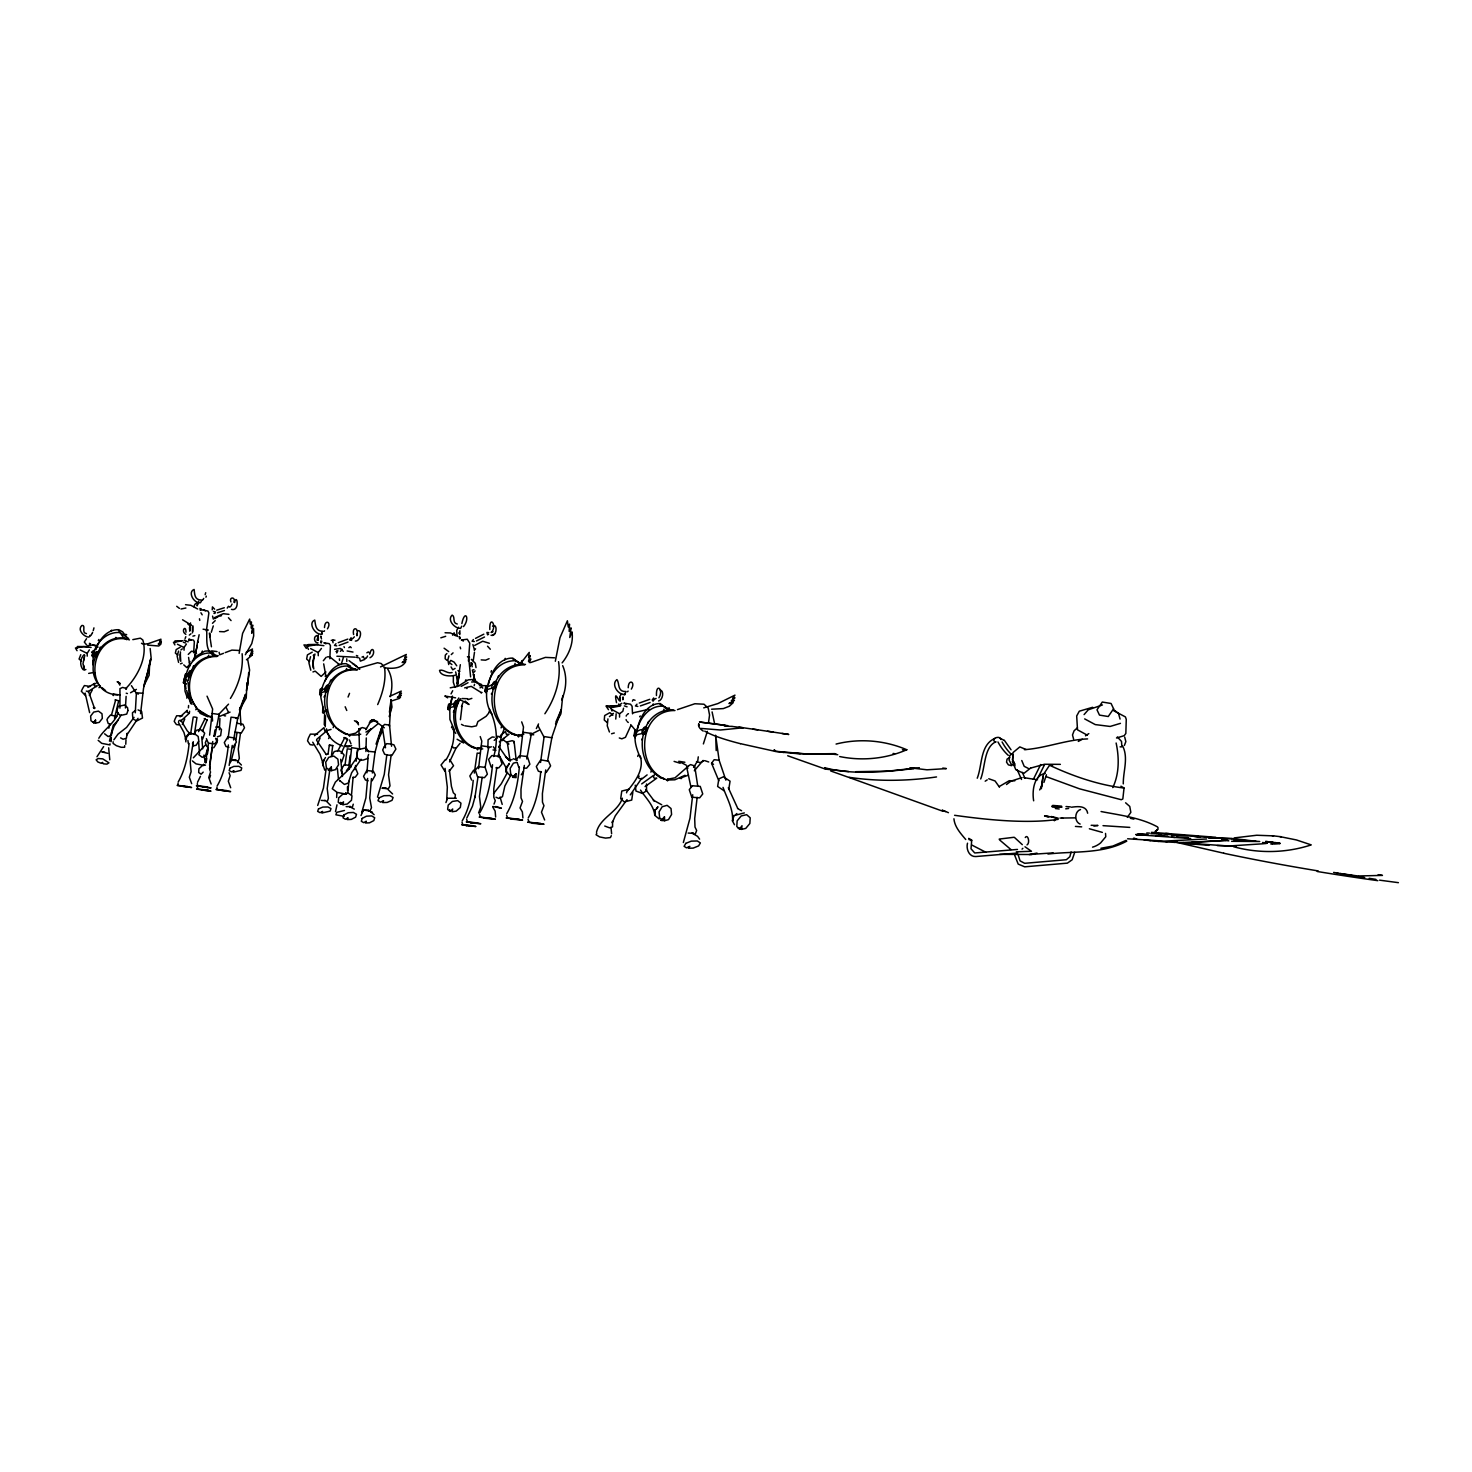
<?xml version="1.0" encoding="UTF-8"?>
<svg xmlns="http://www.w3.org/2000/svg" width="1472" height="1472" viewBox="0 0 1472 1472"><rect width="100%" height="100%" fill="white"/><g stroke="black" fill="none" stroke-linecap="round" stroke-linejoin="round"><path stroke-width="1.5" d="M476.026 667.626L475.29 663.302L471.334 659.364M774.566 749.91L775.247 751.382L740.637 743.71M654.359 774.898L653.366 776.903L654.359 778.283L656.77 778.173L645.067 786.563M111.007 738.576L110.989 740.582L111.007 737.601L111.044 741.741M701.298 728.438L720.397 730.002L743.286 727.775L732.118 726.45M209.539 768.936L212.741 741.52M632.426 701.15L633.199 699.66L635.058 700.267M328.569 738.576L329.25 737.398M230.902 601.956C228.694 596.473 236.127 596.841 233.882 602.195M324.079 712.246L324.76 711.068M108.67 747.813L109.774 759.791M322.626 712.834L322.81 706.781M365.921 751.53L366.307 737.969M115.276 638.48L115.902 637.394M381.947 726.616L381.745 732.578L376.041 744.133L381.45 728.309L374.974 752.45M111.007 631.212L111.614 630.145M632.813 792.378L631.727 800.069L624.312 801.927L620.687 798.744L621.773 791.053L629.188 789.213M188.066 682.143L189.262 695.594L196.917 708.658M98.293 640.541L98.918 639.455M99.71 648.195L100.335 647.11M99.029 687.682L99.654 686.596M336.665 797.511L336.867 792.764M149.537 666.154L149.132 675.188L143.704 686.081L148.157 670.478L143.52 688.399L140.558 713.662M92.81 661.682L93.435 660.597M716.22 750.591L715.631 735.227L719.109 760.233L725.88 780.142M219.383 729.762L219.917 718.502M185.104 638.535L185.822 636.714M641.774 778.21L630.292 794.88M125.764 744.243L126.003 739.754M124.697 745.66L124.605 747.279L121.164 747.298L116.362 745.678L113.05 743.378L113.142 741.759M445.942 802.571L447.525 798.229L446.752 799.701L447.322 787.189L445.041 768.366M135.277 712.798L136.399 692.815L142.674 693.238M186.355 679.898L183.724 681.389L184.184 683.468L185.214 674.305M197.211 605.323L198.775 601.165M125.433 707.995L126.114 696.385M186.153 675.501C186.392 668.895 183.982 683.578 185.638 678.923M626.612 792.838L626.667 791.918C634.874 781.834 644.497 769.966 640.246 756.056M180.265 654.23L180.78 661.333M519.929 758.006L523.498 727.002L521.695 721.887M389.454 726.487L391.055 699.605L391.975 707.038L389.178 716.588M246.468 690.644L249.596 670.091L247.719 659.658M478.547 768.66L481.786 741.115L480.222 736.57M635.131 736.037L635.131 737.674L635.959 730.517M247.811 685.474L248.676 672.594M640.706 758.319C636.916 750.83 628.802 728.879 643.522 729.615M683.358 842.518L690 818.156L692.723 794.751M209.962 770.85L210.22 767.096M192.446 626.594L192.501 632.831M349.361 769.212L351.606 747.666L357.77 748.586L356.114 761.282M239.145 653.366L242.604 633.402L249.651 619.086L250.387 624.349L251.436 621.92L251.16 628.047L252.761 625.085L251.694 633.254L253.57 628.507L253.681 635.904L251.749 643.632L245.346 654.727M366.933 772.818L368.055 758.117M615.756 719.054L616.161 713.791M189.502 627.458L189.759 631.138L190.55 622.914M188.398 707.848L188.6 705.493M320.804 640.89L321.154 643.025L321.871 641.185M371.459 778.578L369.748 798.063L371.478 807.668L369.95 811.09L364.412 810.115L366.086 809.784M474.499 652.206L473.23 660.781M1123.283 783.877C1123.099 771.328 1128.656 757.878 1122.658 746.028M347.889 792.212L348.864 781.338M351.55 794.53L353.114 777.142M367.614 778.43L365.902 797.898L361.634 812.875L363.547 809.876L360.99 815.525M94.355 651.857L94.318 650.366L92.018 656.07L93.362 650.514L93.122 653.2M192.924 625.876L192.795 631.396M1071.101 851.994L1069.831 856.741L1066.335 859.722L1024.714 863.31L1020.078 860.881L1018.219 855.03M1074.726 852.27L1072.168 859.758L1067.384 863.144L1024.696 866.824L1018.201 864.101L1014.668 855.195M89.479 643.282L89.847 645.141L90.546 643.558M184.718 681.094L185.012 691.178L186.907 696.661M216.494 655.537L211.471 653.053C193.31 651.691 182.123 672.796 186.042 688.804M320.454 690.46C320.804 684.13 318.743 700.838 320.234 692.153M323.803 711.436L320.878 697.673L321.65 688.215L320.583 695.63L320.97 694.14M632.537 713.828L632.095 706.266L630.531 704.223L623.889 703.101L625.968 704.223M449.77 707.186L449.917 719.44L454.075 729.376M562.764 695.704L560.887 713.865L555.533 723.856M205.583 762.79L205.896 759.846L204.35 758.282M454.995 798.063L455.363 794.622L453.339 792.782L451.426 786.379L449.383 769.654M453.376 676.384L453.321 682.272L455.032 687.387M456.504 676.292L457.847 685.382M948.428 812.673L942.301 810.152M1120.946 786.195L1124.038 788.017L1122.823 799.002L1121.241 799.719L1079.381 788.771L1045.948 776.535M209.613 735.117L212.63 709.026L207.037 696.164M329.838 658.757L330.427 645.527L329.213 643.65L323.877 642.786L325.956 643.871M697.158 797.346L694.692 818.634L695.005 827.08L696.661 830.484L695.354 833.888M1013.141 754.326L1012.534 759.515L1014.778 764.318M184.221 679.181L183.393 682.971L184.276 678.058M199.971 608.378L200.302 610.346M200.91 609.85L201.075 608.617M555.33 661.259L559.986 637.689L567.401 620.761L568.247 626.98L569.517 624.128L569.167 631.359L571.062 627.863L569.756 637.505L572.019 631.893C573.62 643.08 569.02 654.249 562.12 662.878M193.697 652.758L194.341 641.682L193.439 640.118L189.318 639.4L191.121 640.302M774.033 749.966L774.879 751.309L783.601 752.431M389.436 712.209L391.055 699.605M620.227 701.206L619.878 696.422L621.626 693.625M741.538 829.38L742.017 825.737L739.588 828.975L738.079 827.853L741.538 829.38L745.77 828.386L749.855 823.492L750.205 817.806L746.635 814.678L741.226 815.948L737.141 820.861L736.791 826.546L739.588 828.975M355.028 769.635L355.58 765.458M372.342 772.984L375.066 751.99L368.607 751.346M540.574 762.441L544.125 736.57L551.853 737.748L547.566 761.079M622.785 698.814L623.208 697.084M377.513 797.143L384.266 774.382L386.842 754.676M391.129 755.099L388.553 774.806L390.006 785.864L387.946 789.452L392.601 793.96M698.28 756.847L697.783 760.638L693.588 767.427M708.455 723.194L709.559 715.042L708.216 708.087L704.002 704.223L694.876 703.745L677.47 709.614M718.814 780.749L711.565 763.287L714.159 759.699L719.109 760.233M235.373 744.243L231.38 760.27M235.998 739.698L236.955 732.872M240.47 733.222L238.262 749.138L239.31 758.301L237.581 762.662M326.14 768.697L323.435 788.072L317.694 805.442M328.164 753.37L329.305 745.09L332.746 745.513L331.421 756.038M329.599 771.254L327.207 788.495L328.385 798.302L327.428 801.118M344.963 765.33L347.245 748.825L351.072 749.34M348.79 765.845L350.207 755.522M485.41 689.062C484.104 698.666 486.864 678.629 485.558 688.252M486.514 689.264L486.036 692.834L487.03 685.547M227.994 738.907L231.03 717.177L235.649 717.71L237.71 718.465L233.533 739.938M667.81 779.148L667.57 780.878L666.798 779.994M519.358 767.041C517.868 783.251 514.906 799.462 506.754 813.648M524.345 765.44L520.978 789.25L521.033 797.879L522.523 801.394L520.039 807.962L522.376 811.918L522.91 817.917M540.758 771.494C539.304 787.63 536.36 803.767 528.264 817.88M545.726 769.911L542.395 793.61L542.469 802.185L543.959 805.681L541.475 812.213L544.64 819.978M1013.196 755.265L1012.552 759.865L1014.76 764.097M1041.33 788.716L1043.17 775.689L1041.146 788.366M335.506 811.661L336.996 804.834M448.334 707.112C447.065 715.705 449.641 697.838 448.371 706.431M449.31 707.296C447.874 717.066 450.8 696.753 449.365 706.523M457.369 684.13L460.331 664.7M460.423 719.698L462.024 706.247M473.211 780.399C471.905 794.494 469.292 808.57 462.19 820.898M474.297 773.094L477.167 753.112L480.387 753.351M474.904 797.53L478.014 776.866M482.154 777.363L479.43 796.389L480.755 807.171L478.602 812.986M492.531 764.722C490.857 781.393 488.226 798.229 479.762 812.838M493.727 756.553C498.346 740.508 496.782 724.187 489.532 709.246M498.272 757.105L501.179 736.791L504.086 729.266M496.837 767.409L493.782 788.771L493.819 797.272L495.273 800.75L494.003 804.117M495.641 817.034L495.144 811.127L492.862 807.208M457.479 683.468L458.749 674.71L457.332 683.266M518.825 735.209L518.567 736.975L517.831 736.092M477.793 748.218L477.554 749.8L476.928 749.009M513.894 742.808L514.096 741.483L512.219 740.674L507.214 741.925L510.14 761.263M349.894 734.546L349.655 736.184L349.048 735.356M228.381 744.942C226.762 759.166 224.425 773.573 217.12 786.011M229.154 765.458L232.245 745.421M967.509 843.198C965.926 848.81 969.036 857.017 975.844 856.538L1017.778 853.024M189.115 743.415C187.754 756.847 184.975 770.242 178.204 781.963M190.587 734.068L193.218 717.066L194.617 717.03L196.99 717.508L194.341 734.528M193.274 741.667L190.182 761.558L191.102 771.678L189.336 777.198L191.673 783.693M205.767 761.171L208.527 743.286M206.098 762.662L206.779 758.246M207.46 753.848L208.141 749.45M209.558 765.33L212.281 747.721M214.01 736.294L215.004 729.928M343.473 657.266L341.118 664.7M208.104 715.889L207.442 716.588M211.6 716.146L210.864 716.919M356.997 635.775L357.126 633.917M147.678 671.085L150.604 659.309L148.028 673.734M596.473 832.287C599.95 817.696 617.394 812.618 622.435 798.229M318.228 635.058L318.375 639.547M611.616 833.778L611.082 828.368M321.006 636.64L320.859 636.088M468.427 661.094L469.752 643.154L467.25 639.234L461.38 640.007L463.404 641.038M89.35 649.87L87.161 653.384L87.234 656.126M526.755 758.963L531.429 733.424L523.186 732.265M485.116 767.354L478.234 766.599L475.309 770.095L477.572 776.922L484.454 777.676L487.379 774.198L485.116 767.354L488.796 746.838L481.473 745.807M325.496 716.036L325.257 726.745M457.774 682.677L459.411 673.826L456.982 686.651M324.631 713.975L324.263 724.721M342.958 804.687L343.51 801.817L340.989 804.301L338.229 802.295L338.707 797.824L342.939 794.052L348.441 793.224L351.992 795.8L351.477 800.271L347.263 804.025L342.958 804.687L340.51 802.424L340.989 804.301M349.784 639.75L351.826 638.83L351.514 640.375L349.784 639.75L351.109 637.726M199.143 634.745L196.714 646.337M83.683 660.247L84.18 657.708M1025.266 837.513C1027.714 833.502 1030.437 842.849 1027.033 844.928M93.067 653.605L92.791 656.659L93.601 655.003M446.016 759.902C451.812 750.37 455.069 739.606 453.394 728.438M969.33 839.905L968.723 838.378L971.741 840.07L971.005 848.792L974.74 852.969L1017.483 849.436M180.449 651.93L180.081 660.284M652.133 700.065L653.678 697.967M654.525 699.145L652.979 701.242M194.506 658.131L197.248 645.49L193.991 659.714M824.964 767.666L825.516 769.12L848.663 771.53M227.222 608.065L228.436 606.28L229.614 607.126A5.502 3.367 -86.3 0 0 231.27 605.673M197.634 641.258L198.113 642.418M353.593 634.542C351.753 625.821 359.591 627.679 356.684 635.389M390.154 696.753C392.785 687.626 392.693 677.249 387.67 668.95M339.572 660.394L339.37 658.849M977.242 778.21C982.394 765.274 979.929 744.795 994.888 738.41M980.702 778.964C985.394 767.041 983.866 747.077 995.9 741.759M213.293 625.913L211.287 632.279M336.757 652.961L337.879 650.698L336.536 651.305M111.412 715.226L115.662 699.954M108.818 728.198L109.774 724.169M114.503 718.281L118.68 700.746L115.074 699.881M109.462 741.17L113.307 724.997M644.11 731.694C638.406 749.358 645.766 772.45 664.24 779.038M93.95 627.863L93.49 629.703A5.152 1.38 -70.5 0 1 93.233 630.586M113.62 694.158L113.27 695.538L112.958 694.637M499.229 747.39L499.707 745.476M728.842 788.79L730.057 781.19L723.433 776.793L718.851 778.872L717.637 786.471L724.261 790.869M493.414 688.491C488.244 706.468 497.021 728.842 515.421 735.172M229.853 763.048L231.84 760.03M455.106 706.781C450.432 722.789 458.418 742.679 474.83 748.181M630.789 725.733L625.471 737.306L621.846 738.815L619.289 737.969M326.048 691.656C322.46 703.634 325.938 717.177 334.181 726.45M205.16 594.725L205.694 592.719M455.179 635.628L454.13 632.831L452.603 635.205M475.125 670.938L473.064 673.017L472.383 670.11L473.966 669.686M637.376 729.1C639.676 717.729 646.926 703.432 660.247 703.542L666.871 708.823M188.14 680.193L189.17 676.513M473.763 676.366L474.278 674.562M488.575 684.112C490.949 672.226 498.971 657.69 512.79 658.094L519.874 663.596M450.616 702.641L452.456 696.072M188.25 654.414L191.507 651.194L195.169 652.004M175.554 642.657L174.966 640.872L182.896 640.762M206.338 631.083L208.877 612.941L207.938 611.046L201.406 609.813M352.397 807.171L353.262 804.19M368.607 754.418L367.393 758.614L363.382 760.012L359.996 760.288L356.647 757.105L357.714 749.708L365.111 748.052L368.46 751.217M461.748 626.17L460.589 628.397C454.535 628.544 446.862 619.933 452.125 615.112C455.566 616.437 451.978 623.263 457.277 623.999M636.53 732.118C638.958 719.33 648.802 705.143 663.246 706.192L668.398 708.952M475.29 795.874L472.457 806.214L466.808 818.027M450.358 705.879L451.959 698.611M321.595 690.35C323.987 677.709 334.567 664.829 348.496 666.098L353.74 668.766M320.105 737.95L317.29 744.666M323.325 660.744L326.066 657.34M703.377 743.93L707.351 731.363M98.808 738.263C104.107 729.063 114.54 723.543 118.238 712.632M185.858 741.888L185.582 738.521L188.839 734.418M607.936 718.888L607.255 725.806L609.426 731.989M954.592 815.304C983.498 819.297 1024.99 824.173 1058.202 819.352M149.647 665.307L151.156 658.131L150.162 648.49M1043.887 782.497L1046.445 774.769M210.588 771.898L208.785 777.474L211.158 784.042M209.558 778.265L210.514 775.413M348.846 647.698L350.244 646.668L351.238 647.698M371.735 719.882L365.774 729.67M466.918 688.565L467.268 687.59M459.89 630.715L459.798 634.634M205.933 597.19L206.319 596.142M184.773 718.943L182.344 724.555M461.454 706.578L462.889 702.751M89.81 635.407C90.252 640.89 75.201 631.47 81.954 625.434C86.37 624.938 80.997 633.07 86.462 633.604M1124.387 745.458L1125.841 741.63L1124.718 737.122M113.878 739.809L117.981 734.142L126.592 727.407L134.044 717.379M95.974 649.575C98.937 639.547 107.346 629.114 118.735 629.722L122.618 631.801L127.218 638.149M209.723 636.953L209.962 633.512M561.642 699.826C566.444 689.246 567.327 676.421 562.69 665.657M324.484 627.55C324.76 618.902 331.991 621.92 327.446 628.857M348.054 697.047L349.526 693.33M656.457 695.538C655.905 682.18 664.001 689.558 658.922 697.82M628.213 687.737C628.342 678.555 635.996 681.72 631.341 689.117M93.73 652.63C97.06 641.314 107.732 631.378 120.078 632.574L128.634 638.517M197.524 782.294L200.45 776.351M84.806 655.334L82.984 663.688L84.143 669.079M201.517 600.999L200.358 602.802C193.826 603.612 187.367 591.891 194.12 589.462C194.727 593.584 194.212 600.171 201.48 600.042M189.299 635.113L190.992 633.751M185.325 739.312L186.116 737.435M206.319 740.398L205.289 742.808L206.945 746.709M489.808 629.538C489.201 614.542 497.628 625.361 491.354 632.555M207.994 747.537L205.362 756.093L202.161 757.289L198.757 754.639M556.03 721.758L561.292 709.578L551.595 738.042M198.554 731.639L205.123 718.538M202.382 731.474L207.239 719.734M529.239 662.621L530.822 658.978L528.466 661.241L530.306 655.629L528.632 657.542L529.239 652.409L522.505 661.038M197.119 605.912C199.474 601.11 192.85 603.686 194.451 607.366M337.566 751.419L344.834 737.509M341.191 753.443L347.484 739.606L346.306 738.079M971.667 840.494L970.839 840.604M92.386 689.779L89.332 695.428M449.567 761.889L455.878 748.438L460.092 743.286M448.905 655.85L447.856 659.99L448.739 664.571M536.342 728.566L538.531 723.948M611.303 835.691L610.402 837.586L605.562 838.102L599.619 836.924L596.086 834.753L596.804 833.262M1033.381 779.314L1040.704 764.502M377.678 704.573C382.702 692.981 386.4 679.77 384.486 667.092M307.464 646.245L308.274 644.57L317.676 644.46M1037.981 777.823L1044.531 764.704M325.073 680.837C328.477 672.134 335.929 663.081 346.159 663.688L350.52 666.098M824.67 767.685C851.497 775.137 885.224 772.046 914.02 768.513L910.23 767.924M186.392 644.037L184 647.551L184.055 650.201M645.546 727.757C649.906 716.643 661.517 708.492 673.642 710.038M1039.674 789.912L1042.378 784.631M661.094 820.346L662.694 820.327L664.479 816.923L664.626 820.714L661.094 820.346L664.479 816.923M451.039 693.882L452.695 690.718M495.53 682.29C500.314 670.662 512.845 662.713 525.486 664.442M103.629 746.617L96.968 756.755M457.001 701.261L458.767 697.967M460.497 698.758C448.169 716.662 459.356 749.064 482.761 748.917M512.624 777.29L514.059 777.198L515.918 773.72L516.102 777.621L512.624 777.29L515.918 773.72M118.036 720.25L113.767 724.978M521.364 662.492L522.468 660.468L520.223 663.578M507.564 772.211L501.308 783.73L493.543 793.629M341.706 762.073L344.135 755.062L341.375 751.861L338.45 750.499L334.181 751.622L332.488 754.694M511.152 774.456L504.878 785.993L502.449 796.665L498.861 798.468L495.99 797.235M1112.777 787.594C1119.327 773.959 1119.272 757.638 1116.126 743.01M328.495 770.334L331.329 767.022L331.55 770.629L328.495 770.334L331.329 767.022M626.152 716.073L626.722 715.061M327.115 687.663C331.77 675.998 344.043 667.81 356.721 669.539M461.858 623.576C464.931 608.488 470.249 618.608 463.496 626.594M191.084 671.25C195.279 662.253 204.921 655.702 214.949 656.162M310.555 656.696L308.918 662.786L310.794 670.22M190.495 663.817L186.723 667.552L183.761 664.866M362.002 657.082L363.4 656.494L363.602 657.892M202.621 739.091L204.682 733.24L202.455 730.572L199.861 729.413L196.346 730.351L194.801 732.89M178.572 651.066L177.137 656.181L178.59 662.4M126.058 689.338L126.574 688.491L122.618 687.424L119.95 688.657L119.95 708.124M521.29 774.787L523.462 771.254M325.919 671.968L321.135 676.402L315.21 671.14L312.947 671.931M193.366 757.804L205.178 745.218M121.127 715.042L114.006 726.45L111.578 733.24L111.927 730.425L111.394 735.301L108.1 736.534L104.604 733.81M509.349 763.416L505.761 768.862L506.331 772.193L510.821 775.891M325.478 757.528L322.331 762.57L324.76 770.169M230.423 698.446C238.519 685.271 243.542 669.226 242.126 653.734M1043.335 774.603L1049.554 765.238L1052.756 765.035M366.841 652.795L368.313 651.949L369.619 652.961M321.43 648.453L318.21 652.538L318.265 655.721M93.766 722.77L95.551 720.139L95.551 723.12L99.231 722.366L102.322 718.391L101.991 713.736L98.44 711.123L93.73 712.08L90.638 716.054L90.97 720.728L93.766 722.77L95.551 720.139M469.936 666.374L472.034 663.302M372.03 780.878L375.305 775.026L373.41 771.328L366.822 770.463L363.547 776.333L365.442 780.013L368.092 780.822M356.482 758.098L348.238 769.985L335.358 782.129L332.286 788.734L337.106 792.378L346.288 794.162L345.754 792.69M361.063 759.221L351.624 772.8L348.275 783.03L344.411 784.447L339.609 780.454L340.29 781.264M369.674 654.157C372.324 643.374 376.887 654.249 369.987 657.745M509.294 763.802L505.761 768.862L506.662 766.434L506.331 772.193L505.595 766.875L498.493 754.253M657.892 806.822L656.126 809.361L657.671 807.171M1127.331 817.346L1130.846 812.36L1129.76 806.435L1125.602 802.792M1337.312 873.117L1357.865 875.987L1382.447 875.398L1378.16 874.681M492.531 626.17C497.738 622.472 497.131 637.174 491.022 635.278M546.149 772.542L550.602 765.863L548.541 761.208L540.758 759.865L536.305 766.562L538.366 771.218L541.346 772.027M324.208 759.975L322.92 763.14L320.086 754.308L312.726 742.201M84.143 654.635C80.114 658.407 79.47 665.473 83.094 669.668M627.035 799.646L615.278 815.838L612.242 822.664L612.573 821.394L612.554 826.878L609.518 827.816L604.734 826.031M703.119 760.417L694.324 770.776M473.69 770.114L469.826 775.983L471.629 780.068M690.975 787.262L686.651 767.022L690.57 764.594L694.692 765.937L697.783 786.361M544.879 713.754C554.907 698.814 561.384 679.714 558.55 661.682M138.037 718.318L126.868 734.951L127.162 733.295L126.371 738.245L123.059 739.22L120.594 737.877M346.417 770.702L348.956 767.335L351.238 766.894M180.688 721.096L189.318 713.239L189.594 711.252M366.344 735.043L371.146 728.787M232.797 747.666L236.403 741.998L234.71 738.061L227.902 736.902L224.296 742.587L225.989 746.525L228.896 747.242M213.698 747.831L217.249 742.219L215.574 738.337M192.317 661.02L195.978 656.383L204.847 651.139L209.521 650.845L213.679 653.071M502.265 740.637L504.491 737.877M488.833 712.963L486.128 716.294L477.866 721.593L476.431 725.843L471.739 726.8L464.821 725.788M474.278 650.33L475.585 648.784M650.882 772.138L651.378 770.666M639.639 716.79L640.302 715.999M652.758 705.382L653.237 703.91M648.011 722.954L648.508 721.482M663.559 710.553L664.056 709.081M641.902 739.901L642.399 738.429M637.726 756.424L638.204 754.97M458.528 627.238L456.725 630.366L456.946 635.186M516.267 759.626L519.561 755.688L527.362 756.534L529.883 764.244L526.608 768.182L523.646 768.145M451.554 727.683L451.978 726.34M498.051 677.359L498.53 675.832M514.666 664.81L515.126 663.302M491.317 693.993L492.016 693.165M461.969 741.759L462.374 740.416M489.017 712.209L489.477 710.7M501.087 727.904L501.566 726.395M465.391 680.487L465.998 679.77M474.15 685.658L474.554 684.314M453.413 712.301L453.818 710.958M491.022 672.152L491.482 670.643M504.73 659.879L505.19 658.352M346.178 669.686L346.693 668.509M324.042 697.158L324.558 695.962M323.527 713.221L324.042 712.025M333.15 727.665L333.666 726.45M325.22 676.421L325.735 675.225M338.247 665.105L338.762 663.927M330.28 681.242L330.795 680.046M208.766 655.169L208.251 656.273M187.128 681.573L187.662 680.45M185.932 684.278L186.466 683.652M187.974 696.146L188.545 695.465M186.815 698.188L187.294 697.194M195.794 709.762L196.31 708.639M189.483 662.547L190.017 661.443M188.14 667.423L188.6 666.448M201.848 652.133L202.363 651.029M193.09 666.89L193.605 665.786M87.952 691.693L97.281 685.694M96.011 683.394L93.969 684.222L94.19 685.547L96.526 686.578M359.499 749.414L358.91 728.934L362.296 727.554L366.583 728.732M1084.073 714.601L1088.231 709.817L1102.454 704.959M377.862 723.893L369.398 730.774M184.81 678.978L185.03 677.488L189.189 675.887M688.528 765.992L675.022 777.823L667.35 779.277M178.535 721.317L179.51 720.323M354.991 657.174L336.886 656.236M203.191 772.119L201.112 774.198L198.665 772.506L198.922 768.734L202.418 765.569L205.546 765.127M446.899 653.513L445.298 655.132L445.151 658.72L446.973 660.358M450.211 811.403L452.677 808.993L452.07 811.771L456.191 811.127L460.331 807.484L460.957 803.142L457.663 800.639L452.382 801.449L448.224 805.11L447.617 809.453L450.211 811.403L449.604 809.563M125.672 688.694C137.595 676.605 147.954 656.843 142.802 639.952L140.374 638.167L132.811 639.621M212.465 623.3L215.206 620.65M736.846 813.538L734.914 815.359L744.335 812.912M451.26 654.58L453.045 652.887M80.776 654.69L79.065 659.033L81.604 661.149M613.438 713.368L609.445 716.625M180.136 716.864L187.312 710.295L187.036 712.282L189.318 713.239M1030.639 768.053L1023.85 773.407L1015.809 769.69L1012.313 761.318M1013.178 752.413L1019.838 746.911L1026.002 749.487M1077.412 727.812L1074.082 730.793L1072.499 734.951L1073.603 739.091M90.362 635.794L90.694 635.481A5.152 1.38 -70.5 0 0 91.062 635.094M360.603 728.879L355.709 733.148L349.49 734.675M331.218 640.338L333.5 640.375M314.474 735.706L323.895 727.702L324.926 731.142L331.053 729.413M316.866 739.202L326.306 731.216L326.545 728.842M336.039 651.599L337.198 651.286M459.466 685.4L468.262 679.843L472.862 679.494L476.946 681.812M619.546 717.103L619.546 713.754L622.803 711.326L623.558 708.216M647.11 774.898L641.718 779.13L639.087 778.338L638.038 777.087L639.198 776.13M494.187 740.342L497.407 737.822M500.627 735.301L505.466 731.51L506.423 734.344L508.999 734.27L499.321 741.833M180.909 649.943L182.307 648.876M135.571 710.369L132.462 712.724L132.609 716.11L133.271 719.219L136.878 720.857L142.49 718.042L141.68 711.546L138.074 709.909M322.221 631.764L321.779 634.23C314.971 635.094 307.666 622.858 314.75 620.062C315.578 624.459 315.284 631.414 322.92 631.23M445.482 759.478L441.048 764.998L444.838 771.144M1006.48 784.521L1011.062 781.098L1022.065 777.584M449.107 771.273L453.542 765.734L449.751 759.607M450.23 687.829L459.08 685.989M621.791 703.266L619.841 704.702L618.461 704.076M1012.883 753.296L1009.755 755.559L1009.111 760.141L1011.301 764.336L1015.073 765.698M641.7 783.914L653.366 775.505M461.104 686.375L468.022 682.714M228.546 704.15L218.537 714.601M313.26 655.334L315.045 654.065M474.738 645.38L482.724 641.24L489.33 643.264M357.457 630.752C362.958 629.317 360.382 641.516 355.341 641.074M685.069 775.284L674.82 779.81L667.386 780.013C634.064 770.077 638.002 709.706 674.986 710.534M491.28 632.169L492.991 631.672M492.899 634.984L494.647 633.788M1085.508 735.816L1088.82 733.608M488.612 634.193L487.582 634.855L486.919 632.445L488.796 632.647M538.954 730.351L530.104 734.822M999.23 786.563L1009.222 780.712L1014.815 780.804M306.342 648.416L303.968 644.938L309.598 645.233M985.191 781.19L987.234 779.902M365.958 732.099L370.815 729.082M480.038 687.866L481.73 686.835L482.779 688.142M1155.078 831.459L1156.974 830.171C1153.091 832.968 1160.138 829.012 1157.489 826.896C1140.377 817.567 1120.008 815.194 1101.074 811.532M230.037 712.117L218.5 716.846M624.772 694.692L625.986 691.509C617.062 692.116 619.749 682.99 616.915 679.604C610.862 684.241 617.817 694.784 624.772 694.692L624.478 693.625M87.897 687.442L94.742 683.339M627.495 714.233L628.452 713.662M1009.7 757.51L1007.069 759.092L1006.535 762.146L1008.412 764.87L1011.614 765.679M214.489 617.651L223.302 613.695L228.951 614.358M214.765 618.682L218.114 616.713M483.828 634.174L475.53 638.37M455.106 668.417L452.75 669.797L451.039 666.926M130.548 692.76L136.399 689.393M92.478 672.704L88.67 673.403M484.509 637.008L476.468 640.964M312.23 652.151L307.427 654.893L306.636 659.07L309.543 661.517M370.815 721.28L373.906 719.587L370.024 721.17M1126.798 841.119C1102.767 854.183 1074.192 851 1047.935 854.036M1078.295 741.428L1082.306 739.238M187.754 786.508C154.542 782.662 212.575 790.188 182.767 786.398M180.154 647.275L176.18 649.575L175.37 653.071L177.818 655.114M703.616 760.932L700.212 762.643L696.514 761.613M207.221 786.894C173.475 782.994 232.355 790.611 202.142 786.784M464.674 687.866L471.224 686.357L481.565 692.778M1126.172 840.346L1112.832 846.069L1100.89 848.277M207.202 790.17C173.99 786.324 231.932 793.831 202.198 790.059M247.222 651.894L246.21 652.372L252.485 648.986L251.381 651.47L252.89 651.139L250.81 653.384L252.853 653.145L249.578 655.721L252.374 654.948L246.45 659.806M226.817 790.593C192.942 786.692 251.896 794.31 221.702 790.482M679.954 778.357L681.573 778.541M481.712 684.59L475.309 681.867L471.647 681.996M532.073 734.638L533.71 734.804M668.104 708.934L669.705 709.099M216.954 655.61L218.279 655.739M224.241 715.76L225.566 715.889M354.016 668.822L355.47 668.969M489.09 658.702L485.576 660.192L481.178 659.879M389.859 696.293L401.23 691.086L399.777 693.404L401.488 693.238L398.967 695.207L401.267 695.207L397.385 697.342L400.586 696.937L399.446 698.39L390.834 701.206M347.815 639.106L338.229 642.694M348.036 642.068L339.13 645.398M369.288 722.789L374.808 720.489M228.27 630.108L224.222 631.782L219.567 631.562M473.377 639.547L472.07 641.258L474.297 641.534M84.143 670.165L85.854 669.484M836.078 744.059C859.427 738.171 884.672 740.269 906.807 749.745C885.831 758.871 862.058 761.134 839.684 756.553M658.591 700.985C662.713 700.138 664.534 690.902 660.174 689.963M364.854 659.419L360.346 661.13L359.591 658.131M180.449 663.835L182.197 663.173M223.505 653.329L219.696 654.764L219.089 652.262M530.38 662.639L545.376 657.395L554.576 657.818M225.216 652.611L231.895 650.109L239.402 650.477M649.759 699.329L639.271 703.046M650.127 702.494L640.357 705.934M681.886 777.529L688.436 775.137M1136.862 835.286L1141.775 834.44M217.378 736.828L220.634 735.65L221.462 729.486L218.721 726.855L215.74 727.039M359.426 667.938L377.568 662.731L381.23 663.541L383.401 665.914M224.296 607.752L216.715 610.181M1030.382 768.163L1044.439 764.262L1060.374 764.354M224.443 610.53L217.396 612.794M351.624 745.697L347.65 747.058L344.282 745.936L349.563 745.918M1124.038 788.017C1098.756 785.128 1072.738 776.13 1049.554 765.238M1080.522 809.545C1074.394 811.274 1074.21 821.928 1080.135 824.062M637.008 704.15L635.426 705.953L637.818 706.431M336.002 643.706L334.475 645.417L336.738 645.877M467.967 699.642L471.868 698.372M1075.388 817.862L1059.95 818.064M125.525 634.34L126.684 634.671M126.224 693.22L127.42 693.551M219.825 616.179L221.536 615.646M487.931 747.85L491.335 746.801M1045.249 773.407C1033.436 775.431 1032.093 791.55 1033.657 800.805M1116.494 738.006L1124.203 735.669L1125.841 733.442L1126.264 719.403L1125.418 716.919L1113.642 710.682M1120.45 723.359L1110.127 726.45L1095.26 724.592L1084.68 718.906M212.134 713.46L219.107 714.435L214.912 736.055L213.698 735.706M360.732 734.197C318.762 744.133 313.996 666.062 357.383 669.944M1092.647 707.278L1079.307 711.197L1076.694 715.962L1077.504 729.836L1087.366 735.19M213.366 611.432L215.464 611.947M213.974 613.474L215.17 613.143M1053.179 852.877L1029.112 854.533M1037.024 853.098L1030.768 854.275M496.634 736.239L501.179 736.791L499.229 736.791M664.626 820.714L668.49 819.628L671.582 814.458L671.03 808.551L667.129 805.331L662.179 806.73L659.07 811.9L659.64 817.825L662.694 820.327M611.542 733.755L614.302 733.001M192.887 636.143L194.838 635.628M516.874 762.275L513.378 763.195L510.122 768.494L510.784 774.603L514.059 777.198M1093.88 826.031L1097.965 825.479L1091.157 825.295M480.884 692.686L481.933 692.429M331.55 770.629L335.487 769.635L338.56 764.778L337.861 759.147L333.813 756.056L328.771 757.307L325.698 762.202L326.379 767.832L329.562 770.242M518.365 735.338L523.885 734.105M632.684 712.926L649.078 709.246M477.388 748.346L481.675 747.39M380.53 666.908L406.309 654.47L404.745 657.469L406.658 657.064L403.862 659.75L406.456 659.456L402.132 662.547L405.72 661.627C401.451 669.024 391.442 668.822 384.045 667.699M326.214 754.529L328.422 754.05M326.122 691.012L320.344 693.165L321.706 694.416M1264.632 843.695L1267.3 843.235L1262.553 842.481M491.942 818.285L479.136 817.089L495.346 819.168L483.883 818.174L485.006 818.046M189.391 672.888L185.822 675.298M477.738 822.94L466.256 821.854L480.81 823.731L470.562 822.83L471.537 822.719M472.917 825.737L461.656 824.651L475.953 826.491L465.888 825.608L466.845 825.498M492.494 687.994L487.085 689.595L487.03 691.049M519.211 819.186L506.147 817.972L522.597 820.07L510.913 819.076L512.072 818.947M498.695 746.378L506.497 757.638L509.386 760.214L512.127 759.626M606.74 706.063L610.751 707.793L619.988 706.026M456.154 705.971L449.641 707.664L449.696 708.934M353.022 777.566L355.304 777.124L357.843 773.757L355.322 767.427M540.702 823.382L527.657 822.167L544.033 824.265L532.349 823.271L533.526 823.142M326.195 687.737L321.448 690.258M327.299 687.534L328.422 687.332M1234.125 837.918L1256.72 835.25L1273.556 835.875M530.435 733.59L531.429 733.424M181.35 641.001L173.457 642.307L174.91 644.92M493.451 684.222L487.122 686.982M448.518 798.247L456.32 798.247M327.226 656.898L329.636 656.751L339.278 664.498M455.161 702.972L449.77 705.309M644.92 732.964L636.714 734.675L636.217 735.963M936.523 776.94C907.267 781.135 877.367 781.614 848.111 777.161L830.723 770.978M1087.587 738.907C1066.059 739.717 1045.838 748.181 1024.42 749.671M644.938 729.431L646.355 729.247M1065.728 808.827L1068.635 808.459M1231.53 845.83L1263.675 843.732M234.103 760.122L232.631 760.306L236.845 760.527L234.103 760.122L235.704 760.343M86.296 691.104L88.559 691.564L94.594 708.547L93.38 707.554L94.944 707.756M919.356 767.703L888.407 771.107L855.95 771.696M383.842 788.072L381.984 788.274L387.118 788.55L383.842 788.072L385.627 788.311M1227.906 840.236L1226.102 840.42L1228.844 840.898M452.088 672.557C447.58 674.213 443.311 668.895 439.539 670.367C440.294 676.494 451.481 676.77 456.357 674.875L455.639 671.931M1206.598 838.985L1164.113 841.119L1127.607 838.782M92.239 652.869L93.214 652.777L91.558 651.949M703.745 707.866L717.876 703.579L734.951 695.134L732.688 698.243L734.988 697.838L731.345 700.617L734.418 700.359L728.953 703.524L733.258 702.622L729.284 706.266L723.322 708.584L711.602 709.21M347.484 739.606L343.859 737.582M1236.222 845.922L1217.289 845.59M1071.561 807.208C1077.486 806.417 1086.318 805.313 1087.661 813.225M1233.462 839.794L1259.719 841.506L1231.604 841.303M231.49 609.39C240.212 611.763 236.918 592.37 234.582 602.6M207.258 720.286L204.24 718.594M97.943 647.294L97.097 645.674L93.086 644.92L87.86 645.638M835.765 753.866L808.827 754.142L774.603 751.217M834.808 753.627L808.275 753.977M1272.415 843.971L1280.106 843.456L1265.534 841.487L1271.698 842.113L1266.822 841.598M203.081 629.188L208.325 630.071M1191.308 842.499L1225.716 840.402L1221.778 839.758M1120.082 746.856L1121.885 746.819L1121.517 741.428L1117.358 736.957M835.526 753.793L826.436 754.142M344.466 810.465L336.775 812.342L335.892 814.807L344.025 816.334M522.358 736.037C484.398 732.67 484.84 664.755 524.584 664.847M620.834 705.566L605.967 706.008L608.488 709.706M1031.854 854.514L999.709 854.349M212.17 716.533L207.81 716.57L198.094 711.142M331.918 745.697L332.856 745.697M346.159 806.638L350.778 806.619L349.434 806.582L354.31 809.122M91.098 647.441L83.738 646.631L75.44 647.993L77.041 650.698M1272.581 843.971L1270.778 843.971M479.43 685.676L484.766 685.676M902.41 749.763L906.807 749.745M1182.881 842.518L1225.974 840.42L1222.073 839.776M120.281 694.784C81.254 696.698 90.142 631.819 127.07 639.198M1226.562 845.793L1235.928 845.793M217.01 656.512C183.154 655.592 179.75 709.467 211.269 716.919M495.935 767.832L498.806 767.85L502.044 763.986L499.523 756.369L491.869 755.541L488.612 759.423L491.133 767.022M440.827 637.818L445.685 636.309M1150.902 833.704L1157.231 833.833M1175.318 835.194L1171.528 835.121L1177.95 835.305M1209.23 837.734L1232.303 838.635L1209.23 837.752M1274.2 843.456L1280.106 843.456L1269.287 841.855M1174.509 842.334L1183.378 842.554M1227.354 845.958L1181.17 842.665M724.353 726.101L731.934 726.432M445.059 632.758L450.487 632.942L457.682 636.456M462.006 698.538L467.71 698.722M1081.681 826.859L1075.425 826.418M1023.997 777.658L1037.539 779.829M1130.386 818.322L1133.918 819.131M809.269 754.234L783.196 752.358M1166.229 841.947L1175.006 842.37M356.224 657.285L358.377 657.745M217.046 651.581L211.674 650.863M1146.762 832.968L1149.522 833.115M1231.696 838.598L1243.306 839.684M688.16 833.06L693.772 833.373L691.914 833.078L697.581 836.335L699.586 839.15M235.833 718.354L237.71 718.465L245.548 694.324L239.439 709.835L246.229 698.004L247.002 682.566M1103.025 825.663L1129.778 827.393M321.282 800.4L325.79 800.676L324.521 800.437M1052.296 807.042L1061.809 807.079M1061.662 807.079L1051.707 806.178M1165.769 833.41L1215.78 837.274M1135.832 834.55L1137.488 834.661M1158.022 841.377L1166.726 841.984M1208.898 845.333L1190.517 843.824M1151.38 832.342L1169.136 833.649M1156.679 833.502L1161.095 833.814M1158.758 833.704L1213.848 837.826M1138.334 833.925L1146.449 834.514M1158.225 835.397L1167.701 836.096M1176.478 836.758L1188.125 837.605M1148.013 834.661L1137.856 833.906M1139.199 834.808L1158.924 836.262M1155.594 836.022L1175.006 837.439M1171.675 837.2L1190.719 838.58M1135.85 834.55L1142.511 835.047M988.761 778.762L995.054 780.951L999.451 787.152M236.734 723.23L242.935 724.224L244.518 727.775L241.316 733.019L235.115 732.044M800.179 753.774L791.494 753.167M1052.701 805.405L1061.57 806.159M1066.022 806.546L1070.457 806.914M1268.846 842.242L1279.591 843.254M1200.49 836.887L1192.062 836.114L1200.434 836.869M88.026 646.613L77.317 646.502L77.372 648.14M494.298 737.178L492.218 736.994L488.097 739.754L487.894 746.617M1173.202 834.716L1179.587 835.305M1149.89 840.622L1158.482 841.414M113.289 694.195L117.723 694.637M493.028 749.947L495.089 750.15M104.843 752.229L101.862 751.916L107.769 753.314M185.546 604.698L190.845 605.305L197.69 609.022M837.77 754.713L829.73 753.83M1279.978 836.63L1296.409 839.942L1311.239 844.891C1286.252 853.079 1258.928 853.668 1233.591 846.731M1272.176 835.71L1281.229 836.777M1055.35 808.514L1059.178 808.974M1190.756 843.842L1181.574 842.775M1144.149 839.942L1150.313 840.641M1016.306 851.828L1031.467 851.258L1024.99 846.786M1244.392 839.905L1255.984 841.285M318.375 640.265C314.732 641.038 319.774 637.486 316.793 635.591C313.113 636.327 314.106 643.172 318.044 642.914M725.199 725.291L699.458 722.016L727.757 725.678M619.307 700.69C617.67 698.501 613.879 690.018 616.51 702.659M1379.577 880.164L1398.4 882.666M1211.419 838.194L1208.843 837.844L1211.622 838.212M1051.45 816.978L1044.568 815.911L1049.058 816.684M738.962 727.15L757.786 729.836M1177.361 842.168L1172.485 841.322M1172.172 841.34L1176.772 842.039M1136.715 838.893L1133.918 838.414M752.965 729.137L773.37 732.099M1136.2 838.856L1133.495 838.322M782.018 733.461L788.753 734.454L767.519 731.234M317.566 734.197L310.371 734.142L308.458 737.877L307.538 740.858L310.095 744.63L313.002 745.071M467.434 656.733L469.513 657.23M182.602 715.797L176.64 715.778L175.113 718.906L174.211 721.372L176.382 724.518L178.682 724.886M910.046 767.85L927.01 769.801L946.367 768.605L942.779 768.053M684.885 762.257L678.758 761.282L686.394 765.274M893.062 753.462L894.608 753.701M1275.083 842.536L1278.23 843.033M195.187 734.105L188.931 733.424L186.134 736.699L186.466 738.723M455.584 697.838L444.82 695.998L447.672 697.857M347.134 650.974L353.004 652.059M93.362 655.629L92.074 655.371L94.76 656.107M94.134 652.556L92.92 652.335L97.465 653.476M1048.082 816.813L1046.058 816.408M86.535 638.701L84.327 642.068L86.609 644.957M1223.802 853.226L1172.393 841.414M492.826 806.472L501.363 808.165L495.678 806.509M511.502 733.829L516.654 734.97M663.743 778.467L660.155 777.639L657.064 774.658M471.426 746.948L475.401 747.886M329.415 745.274L330.501 745.531M334.549 649.354L340.326 648.434L343.289 651.342M343.767 733.277L347.576 734.197M1051.247 816.5L1058.184 818.174M1089.372 828.773L1102.326 832.379M995.624 742.238C989.552 739.054 1000.022 734.657 1001.052 739.57M350.778 765.679L344.282 764.649L340.823 770.169L342.498 773.941M737.546 808.533L741.575 810.741M185.38 640.982L188.195 641.792M183.356 642.27L185.435 642.878M147.66 645.104L158.792 646.006L160.89 644.129L158.203 644.037L161.331 642.749L159.362 642.418L161.35 641.093L159.914 641.001L160.963 639.216L148.175 643.669L143.318 644.313L141.496 643.282M131.413 685.676L136.51 693.441L138.423 694.03M674.102 761.392L680.174 763.25M323.895 645.674L316.149 644.736L306.93 646.3L308.494 649.428M985.725 852.214L972.035 845.149M1105.527 833.428L1105.766 836.74L1100.614 842.922A36.726 25.834 -89.4 0 1 1092.537 847.154M80.224 649.962L87.161 653.384M624.386 705.916L627.09 706.818M1000.003 738.337L1004.198 740.287M704.72 760.638L708.713 761.981M177.431 644.239L184 647.551M310.61 648.582L318.21 652.538M1052.112 816.96L1056.178 818.266L1054.338 820.75M787.704 755.762L825.314 769.065M849.05 777.492L942.65 811.164M356.408 655.5L357.788 655.997M942.264 810.41L945.447 811.569M116.803 716.459L110.51 715.061L107.861 717.986L106.959 719.698L108.192 723.488L109.885 724.114M377.586 721.63L374.403 720.434L384.321 727.812M513.25 758.742L517.298 760.27M93.27 722.255L95.551 723.12M181.019 609.003L185.895 608.01M191.618 625.269L182.565 619.786M184.386 640.081L185.674 640.596M487.545 646.208L490.323 649.244M508.907 744.059L502.89 739.606M611.046 705.732L612.886 706.523M207.534 715.429L198.334 709.798M199.99 713.258L205.896 715.889M342.534 745.954C335.082 743.526 328.44 737.73 326.361 730.02M669.41 709.762L660.045 704.205M129.407 639.915C103.758 628.857 80.997 667.239 100.372 686.32M457.958 670.57L459.816 671.416M347.042 734.51L335.69 727.683M521.419 664.24L512.569 658.757M463.478 725.42L461.49 724.371M349.011 660.578L359.702 669.079M352.636 663.449L354.016 664.093M480.35 685.05L472.659 680.082M93.086 644.92L94.981 645.858M1028.247 768.366L1024.199 766.342L1021.77 760.509M90.381 686.467L84.382 685.566L82.69 688.344L81.328 691.214L85.431 695.594M348.11 666.706L353.298 669.337M711.565 763.287L713.515 764.299M459.706 699.458L469.053 704.518L465.189 701.058M203.467 609.721L205.454 610.751M521.106 663.651L515.623 660.726C489.918 660.008 478.952 695.722 492.2 714.582M1010.951 849.583L999.893 840.181A3.367 1.454 27 0 1 999.23 839.077L1013.601 837.329A2.208 1.141 32.7 0 1 1014.466 837.439L1022.304 844.67M215.501 656.015C204.258 652.354 207.405 638.296 206.632 629.39M451.922 664.608L449.236 662.492L450.8 660.394L454.13 662.142L456.743 665.804M457.111 739.257L463.662 742.992M619.546 713.754L612.426 709.817M354.421 720.728L358.303 722.991L356.206 721.114L358.506 724.813M369.84 810.998L374.109 814.715M117.134 681.775L120.299 683.689L118.11 682.014L119.858 685.142M358.91 728.934L360.346 729.818M185.858 634.358C180.357 631.23 186.061 624.018 185.987 632.242M237.765 761.318L241.408 765.035M326.618 801.43L330.611 805.478M184.607 677.966L185.766 678.758M207.35 789.452L209.889 791.237M126.813 639.713L122.986 636.934L118.478 630.237M444.084 648.195L448.702 651.599M194.672 733.847L198.168 736.442L198.794 741.152L196.181 745.2L192.795 746.01L192.593 742.992M176.714 606.298L179.418 608.378M180.798 720.102L187.202 730.774L189.998 733.718L188.821 732.651L191.949 733.645M355.433 665.215L356.85 666.356M659.18 818.947L654.764 815.341L655.077 809.71L654.764 815.341C653.862 805.46 645.785 797.99 640.504 790.078M1113.881 709.817L1118.554 713.57L1120.063 719.072M627.348 721.703L628.268 722.458M228.436 617.743L231.067 620.595M470.893 662.915L472.07 664.074M102.102 687.737L105.561 690.589M509.514 760.141L505.503 756.774L509.514 760.325M607.255 722.605L604.256 720.029L604.679 715.539L609.868 712.669L612.867 715.226M193.568 651.084L196.512 653.66M187.68 623.778L190.33 626.115M522.689 663.854L522.008 662.308M1004.456 740.453L1011.062 749.782M686.651 767.022L687.902 768.182M326.324 754.602L316.517 740.14M965.742 839.5C960.701 833.538 954.61 826.896 953.93 818.763M358.156 667.846L359.481 669.318M661.738 804.779L653.31 800.124L654.212 800.934L645.674 789.526M630.697 724.592L636.143 731.198M334.972 640.21L332.635 640.136L333.04 642.767M343.988 646.65L344.411 647.57M493.304 746.746L495.898 750.499M737.656 808.202L728.29 787.741M734.491 824.743L732.522 821.082L733.792 815.543L732.522 821.082C733.461 809.214 726.91 798.229 723.028 787.373M326.287 731.308L329.875 736.92M452.898 728.99L455.731 733.424M365.7 747.187L368.534 751.806M200.928 612.757L202.198 614.836M178.462 722.494L183.982 732.504L185.932 739.809M537.979 725.714L543.886 736.865M459.65 638.811L459.19 636.695M226.412 708.014L228.546 712.466M189.06 697.986L192.004 704.315M626.078 719.642L626.594 720.746M1017.226 769.782L1021.513 779.479M500.075 797.051L502.21 804.393M190.716 703.69L186.631 690.423M1022.341 772.34L1024.898 778.246M345.166 706.762L346.766 710.479M528.043 819.407L529.092 821.91M349.398 739.974L351.017 743.894M712.098 711.914L714.546 723.451M506.552 815.194L507.546 817.696M321.503 638.94L320.896 637.008M610.751 707.793L612.002 711.013M472.898 644.57L474.352 649.52M479.541 814.366L480.461 816.813M466.624 819.407L467.434 821.615M462.006 822.241L462.797 824.43M229.08 772.726L230.129 775.67L228.326 781.209L230.699 787.759M206.393 738.65L208.343 743.139L214.673 743.838L217.506 740.508L217.12 738.484M517.279 762.882L518.806 767.317M214.618 609.132L212.446 606.906L212.226 609.831M85.118 693.018L89.626 712.632M322.865 764.354L323.398 766.286M475.07 680.708L473.34 674.213L474.83 680.8M623.024 699.384L622.674 697.378L622.858 699.752M212.575 616.106L213.33 619.105M326.913 709.872L326.894 711.914L326.471 710.185M460.202 647.036L460.626 648.784M189.814 693.294L189.87 695.189L189.483 693.588M188.416 695.244L188.471 696.955L188.122 695.52M83.702 665.362L84.217 667.589M313.794 668.969L312.984 663.504L314.548 654.911L312.929 661.038L313.205 667.736M455.731 747.794L453.56 747.96L452.309 746.47M473.671 675.114L475.014 681.315M199.456 618.792L199.769 620.411M470.598 676.862L468.593 656.917M471.426 662.602L472.181 666.779M323.693 663.89L325.993 676.752M203.706 764.226L203.909 765.403L196.015 763.858L192.354 760.895M385.517 747.794L382.278 726.966L384.523 724.426L389.546 725.089L391.534 746.249M209.337 633.144L211.434 646.778M321.65 633.273L321.779 634.23M188.582 657.414L189.796 665.988M216.918 787.318L217.194 789.36M204.737 758.264L204.921 762.312M187.919 740.508L188.342 743.654M197.322 783.601L197.579 785.643M197.45 786.931L197.69 788.937M514.096 741.483L516.138 759.754M340.694 759.276L342.461 776.462M337.401 768.697L338.486 779.442M178.002 783.251L178.222 785.275M325.036 723.414L325.183 725.015M201.738 736.754L202.676 748.806M198.573 741.465L199.511 753.535M619.73 697.507L619.822 698.666M619.841 698.942L619.933 700.046M212.226 716.551L212.557 721.022M240.985 725.402L239.807 707.848L239.844 709.026M203.964 755.062L204.093 756.921M646.502 784.006L646.558 790.758L642.528 793.445L635.978 791.053L635.26 785.183M109.958 743.783L110.014 744.942L101.678 743.323L98.164 740.324M92.902 664.792L93.362 653.568M669.024 707.572L669.042 708.529M346.748 658.83L346.803 661.425M347.484 786.766L347.521 790.446M460.11 637.155L460.11 638.425M643.374 730.002A4.03 1.638 -67.9 0 1 646.815 727.536A4.03 1.638 -67.9 0 1 644.957 733.718A4.03 1.638 -67.9 0 1 642.786 731.952M628.102 691.122A6.311 2.76 -69.5 0 1 627.477 691.748M656.107 698.427A6.256 4.563 -86.3 0 1 655.316 698.832M92.607 632.353A5.152 1.38 -70.5 0 1 92.239 633.181M91.853 633.917A5.152 1.38 -70.5 0 1 91.448 634.579M326.931 686.43A3.809 1.159 -68.5 0 1 328.753 687.001A3.809 1.159 -68.5 0 1 326.011 692.263A3.809 1.159 -68.5 0 1 326.066 688.086M324.539 630.789A5.962 2.024 -70 0 1 324.024 631.396M354.329 636.806A5.925 3.846 -85.7 0 1 353.777 637.542M353.17 638.112A5.925 3.846 -85.7 0 1 352.489 638.517M493.322 684.609A4.14 1.472 -68.1 0 1 496.432 681.702A4.14 1.472 -68.1 0 1 495.291 687.314A4.14 1.472 -68.1 0 1 492.586 688.27M342.019 649.207A5.41 2.3 -64.8 0 1 341.504 650.017M340.97 650.753A5.41 2.3 -64.8 0 1 340.4 651.36M367.558 655.942A5.391 3.091 89.1 0 1 366.326 657.855M365.81 658.205A5.391 3.091 89.1 0 1 364.688 658.352M190.035 671.692A3.514 0.92 -68.7 0 1 191.47 672.189A3.514 0.92 -68.7 0 1 189.023 677.046A3.514 0.92 -68.7 0 1 189.262 673.219M203.706 598.405A5.538 1.693 -69.4 0 1 203.246 599.178M202.805 599.84A5.538 1.693 -69.4 0 1 202.345 600.355M232.024 604.017A5.502 3.367 -86.3 0 1 231.693 604.9M699.347 725.622A407.137 30.342 5.2 0 1 698.74 723.764L698.685 724.169A407.045 37.278 3.9 0 0 703.23 731.069M740.434 743.691A411.774 38.088 3.8 0 1 704.757 731.142M1010.951 753.977A54.74 39.118 89 0 1 1002.082 741.943M1008.283 755.357A54.648 39.1 89 0 1 997.961 741.962M1022.856 848.314A9.881 6.918 -69.3 0 1 1022.046 849.123M1375.934 879.373A381.929 51.373 8.5 0 1 1369.199 878.306M1364.728 877.588A381.929 51.373 8.5 0 1 1358.03 876.502M1355.804 876.153A381.929 51.373 8.5 0 1 1340.256 873.558M1338.048 873.172A381.929 51.373 8.5 0 1 1333.632 872.418M1318.194 870.927A386.492 60.83 7.4 0 1 1223.692 853.245M1377.847 880.661A381.8 59.248 7.5 0 1 1317.182 871.479M634.119 735.614C634.193 740.692 636.217 720.544 634.119 735.614M188.968 639.29L189.226 640.449L188.968 639.29M187.993 674.452C189.042 680.23 192.022 664.111 187.993 674.452M94.466 654.562C94.042 661.535 99.102 645.656 94.466 654.562M95.128 654.948C94.65 662.878 100.39 644.828 95.128 654.948M229.908 768.2L229.227 770.61L231.582 771.88L233.919 770.684L233.294 772.211L241.058 770.353L241.739 767.942L238.758 766.305L233.846 766.415L229.908 768.2M343.896 814.954L343.05 817.825L345.46 819.26L348.036 817.77L347.263 819.591L351.33 819.389L355.617 817.162L356.482 814.292L353.409 812.452L348.183 812.728L343.896 814.954M362.204 818.414L361.321 821.266L363.713 822.682L366.27 821.21L365.498 823.014L369.527 822.811L373.814 820.603L374.698 817.751L371.662 815.911L366.473 816.187L362.204 818.414M127.935 710.516L126.739 714.086L120.281 715.502L117.466 712.798L117.079 709.982L118.257 706.413L124.734 704.996L127.549 707.701L127.935 710.516M318.522 808.901L317.658 811.366L320.05 812.673L322.607 811.44L321.834 813.004L330.133 811.09L330.998 808.625L327.962 806.969L322.791 807.079L318.522 808.901M379.058 797.824L378.01 800.676L380.622 802.166L383.548 800.75L382.61 802.553L387.154 802.442L392.012 800.345L393.098 797.493L389.749 795.561L383.934 795.708L379.058 797.824M384.008 747.187L382.665 749.966L384.615 754.234L387.559 755.044L391.938 755.412L395.894 749.101L393.944 744.85L391 744.022L386.602 743.654L384.008 747.187M685.823 843.364L684.112 846.326L686.486 847.854L689.816 846.363L688.454 848.24L693.165 848.111L698.611 845.903L700.359 842.941L697.323 840.972L691.288 841.138L685.823 843.364M1113.586 708.786L1108.25 716.514L1099.474 715.098L1096.99 709.798L1102.307 702.052L1111.084 703.487L1113.586 708.786M692.392 785.754L689.264 789.654L691.785 797.198L699.642 797.861L702.751 793.96L700.249 786.416L692.392 785.754M1157.562 829.693L1156.054 830.962L1157.562 829.693M102.451 762.478L101.384 763.361L97.888 761.981L96.14 759.81L98.146 758.522L102.746 758.871L108.946 762.827L106.941 764.115L103.353 763.839L102.451 762.478M94.447 672.63L94.668 674.158L94.447 672.63M1062.6 818.174L1061.625 818.23L1062.6 818.174M369.766 811.146L367.669 810.06L372.526 812.581L369.766 811.146M1157.746 827.227L1157.746 827.227M459.43 633.549L459.227 632.463L459.411 633.622M644.35 732.596A3.551 1.454 -67.9 0 0 645.288 727.113A3.551 1.454 -67.9 0 0 642.105 731.437A3.551 1.454 -67.9 0 0 644.35 732.596M326.25 690.442A3.349 1.03 -68.5 0 0 327.41 685.308A3.349 1.03 -68.5 0 0 324.742 689.43A3.349 1.03 -68.5 0 0 326.25 690.442M493.93 687.148A3.643 1.306 -68.1 0 0 495.052 681.573A3.643 1.306 -68.1 0 0 491.942 686.081A3.643 1.306 -68.1 0 0 493.93 687.148M456.412 706.229A3.68 1.27 -68.3 0 0 457.571 700.58A3.68 1.27 -68.3 0 0 454.48 705.106A3.68 1.27 -68.3 0 0 456.412 706.229M455.51 705.622A3.238 1.122 -68.3 0 0 456.522 700.654A3.238 1.122 -68.3 0 0 453.818 704.628A3.238 1.122 -68.3 0 0 455.51 705.622"/></g></svg>
